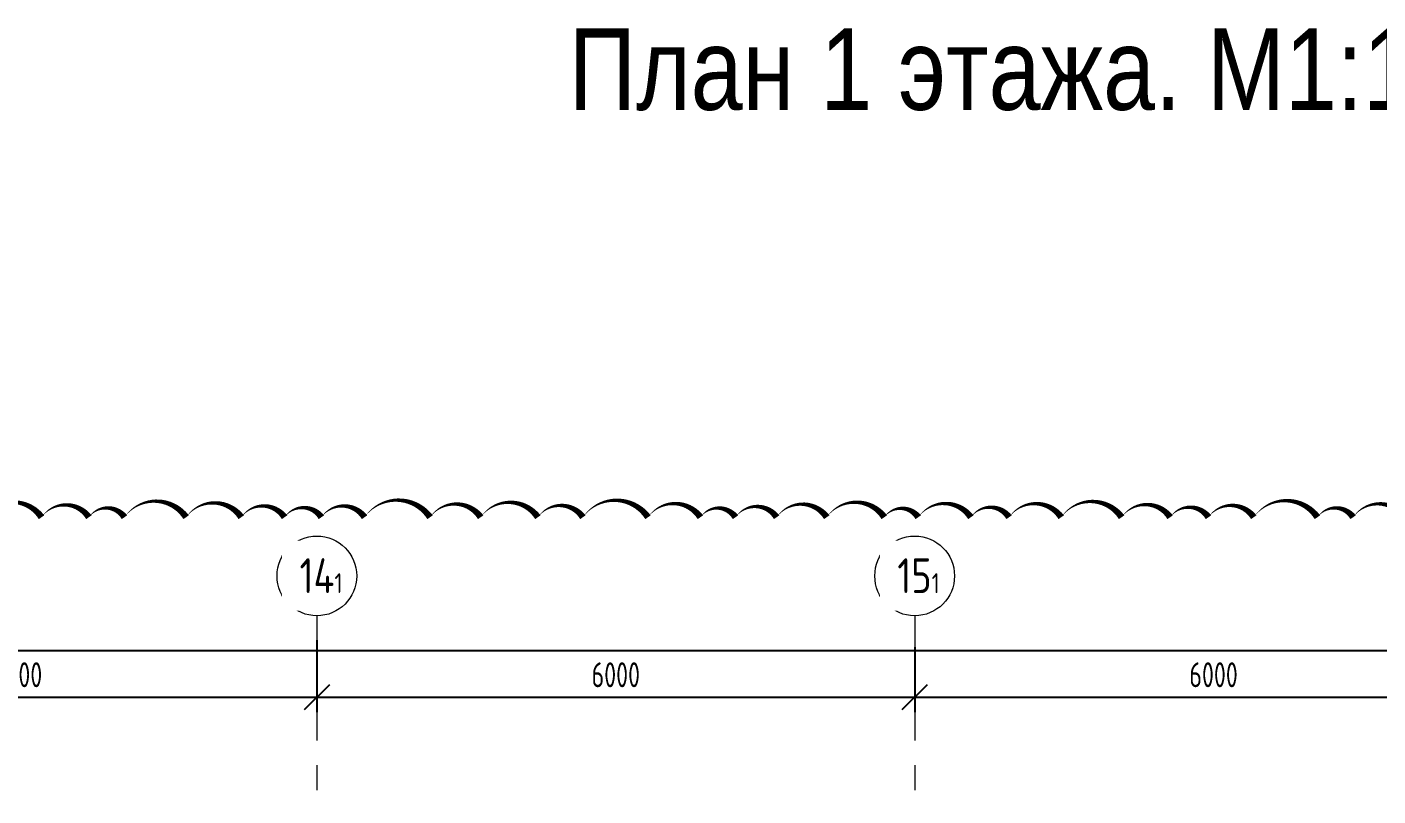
# Model space of a CAD drawing. Header units: millimetres. Extents: x -455656 to 9247092, y 0 to 412358.
# Drawn here: x -173143 to -159584, y 380213 to 387928 of the extents above; entities that cross this region are included whole.
import ezdxf

# ---------------------------------------------------------------- set-up
doc = ezdxf.new("R2010")
doc.units = ezdxf.units.MM
doc.header["$MEASUREMENT"] = 0
doc.header["$PDMODE"] = 3
doc.header["$PDSIZE"] = -4
doc.linetypes.add('CENTER', pattern=[2, 1.25, -0.25, 0.25, -0.25])
doc.layers.get('0').update_dxf_attribs({"color": 250, "lineweight": 9})
doc.layers.get('Defpoints').update_dxf_attribs({"color": 6})
doc.layers.add('подлога', color=250, linetype='Continuous', lineweight=9)
doc.layers.add('Радиаторы', color=250, linetype='Continuous', lineweight=9)
doc.styles.add('Arial', font='ARIALN.TTF')
doc.styles.add('ГОСТ 2.304', font='isocpeur.TTF', dxfattribs={"width": 0.7})
doc.dimstyles.new('СПДС', dxfattribs={"dimscale": 100, "dimtxt": 2.5, "dimasz": 2.5, "dimexe": 1.5, "dimexo": 0, "dimgap": 1, "dimtad": 1, "dimdec": 0, "dimrnd": 1, "dimtxsty": 'ГОСТ 2.304', "dimblk": 'OBLIQUE', "dimcen": 2.5, "dimdle": 1.5, "dimadec": 0, "dimazin": 2, "dimtfac": 0.75, "dimtdec": 0, "dimtmove": 1, "dimatfit": 3, "dimfxl": 1, "dimtolj": 1, "dimarcsym": 1})

# ---------------------------------------------------------------- blocks, each defined once
blk = doc.blocks.new('_Oblique')
at = {"color": 0, "linetype": 'ByBlock', "lineweight": -2}
blk.add_line((-0.5, -0.5), (0.5, 0.5), dxfattribs=at)
blk = doc.blocks.new('*D711')
at = {"layer": 'Defpoints', "color": 0, "lineweight": 30, "ltscale": 100, "transparency": 16777216}
for p in [(-176234, 381740), (-170234, 381777), (-170234, 381204)]:
    blk.add_point(p, dxfattribs=at)
at = {"layer": 'подлога', "color": 0, "lineweight": -2, "ltscale": 100}
for p, q in [((-176234, 381740), (-176234, 381054)), ((-170234, 381777), (-170234, 381054)), ((-176384, 381204), (-170084, 381204))]:
    blk.add_line(p, q, dxfattribs=at)
at = {"layer": 'подлога', "color": 0, "lineweight": -2, "ltscale": 100, "xscale": 250, "yscale": 250, "zscale": 250, "rotation": 180}
blk.add_blockref('_Oblique', (-176234, 381204), dxfattribs=at)
at = {"layer": 'подлога', "color": 0, "lineweight": -2, "ltscale": 100, "xscale": 250, "yscale": 250, "zscale": 250}
blk.add_blockref('_Oblique', (-170234, 381204), dxfattribs=at)
at = {"layer": 'подлога', "color": 0, "ltscale": 100, "insert": (-173234, 381429), "char_height": 250, "attachment_point": 5, "style": 'ГОСТ 2.304'}
blk.add_mtext('\\A1;6000', dxfattribs=at)
blk = doc.blocks.new('*D712')
at = {"layer": 'Defpoints', "color": 0, "lineweight": 30, "ltscale": 100, "transparency": 16777216}
for p in [(-170234, 381777), (-164234, 381706), (-164234, 381204)]:
    blk.add_point(p, dxfattribs=at)
at = {"layer": 'подлога', "color": 0, "lineweight": -2, "ltscale": 100}
for p, q in [((-170234, 381777), (-170234, 381054)), ((-164234, 381706), (-164234, 381054)), ((-170384, 381204), (-164084, 381204))]:
    blk.add_line(p, q, dxfattribs=at)
at = {"layer": 'подлога', "color": 0, "lineweight": -2, "ltscale": 100, "xscale": 250, "yscale": 250, "zscale": 250, "rotation": 180}
blk.add_blockref('_Oblique', (-170234, 381204), dxfattribs=at)
at = {"layer": 'подлога', "color": 0, "lineweight": -2, "ltscale": 100, "xscale": 250, "yscale": 250, "zscale": 250}
blk.add_blockref('_Oblique', (-164234, 381204), dxfattribs=at)
at = {"layer": 'подлога', "color": 0, "ltscale": 100, "insert": (-167234, 381429), "char_height": 250, "attachment_point": 5, "style": 'ГОСТ 2.304'}
blk.add_mtext('\\A1;6000', dxfattribs=at)
blk = doc.blocks.new('*D713')
at = {"layer": 'Defpoints', "color": 0, "lineweight": 30, "ltscale": 100, "transparency": 16777216}
for p in [(-164234, 381706), (-158234, 381705), (-158234, 381204)]:
    blk.add_point(p, dxfattribs=at)
at = {"layer": 'подлога', "color": 0, "lineweight": -2, "ltscale": 100}
for p, q in [((-164234, 381706), (-164234, 381054)), ((-158234, 381705), (-158234, 381054)), ((-164384, 381204), (-158084, 381204))]:
    blk.add_line(p, q, dxfattribs=at)
at = {"layer": 'подлога', "color": 0, "lineweight": -2, "ltscale": 100, "xscale": 250, "yscale": 250, "zscale": 250, "rotation": 180}
blk.add_blockref('_Oblique', (-164234, 381204), dxfattribs=at)
at = {"layer": 'подлога', "color": 0, "lineweight": -2, "ltscale": 100, "xscale": 250, "yscale": 250, "zscale": 250}
blk.add_blockref('_Oblique', (-158234, 381204), dxfattribs=at)
at = {"layer": 'подлога', "color": 0, "ltscale": 100, "insert": (-161234, 381429), "char_height": 250, "attachment_point": 5, "style": 'ГОСТ 2.304'}
blk.add_mtext('\\A1;6000', dxfattribs=at)
blk = doc.blocks.new('*D751')
at = {"layer": 'Defpoints', "color": 0, "lineweight": 30, "ltscale": 100, "transparency": 16777216}
for p in [(-218234, 381671), (-154724, 381671), (-154724, 381671)]:
    blk.add_point(p, dxfattribs=at)
at = {"layer": 'подлога', "color": 0, "lineweight": -2, "ltscale": 100}
for p, q in [((-218234, 381671), (-218234, 381821)), ((-154724, 381671), (-154724, 381821)), ((-218384, 381671), (-154574, 381671))]:
    blk.add_line(p, q, dxfattribs=at)
at = {"layer": 'подлога', "color": 0, "lineweight": -2, "ltscale": 100, "xscale": 250, "yscale": 250, "zscale": 250, "rotation": 180}
blk.add_blockref('_Oblique', (-218234, 381671), dxfattribs=at)
at = {"layer": 'подлога', "color": 0, "lineweight": -2, "ltscale": 100, "xscale": 250, "yscale": 250, "zscale": 250}
blk.add_blockref('_Oblique', (-154724, 381671), dxfattribs=at)
at = {"layer": 'подлога', "color": 0, "ltscale": 100, "insert": (-186479, 381896), "char_height": 250, "attachment_point": 5, "style": 'ГОСТ 2.304'}
blk.add_mtext('\\A1;63510', dxfattribs=at)

msp = doc.modelspace()

# ---------------------------------------------------------------- linework, layer by layer
at = {"layer": 'подлога', "linetype": 'CENTER', "ltscale": 1000}
for p, q in [((-170233.9, 382020.7), (-170233.9, 326288.3)), ((-164233.9, 382020.7), (-164233.9, 325910.1))]:
    msp.add_line(p, q, dxfattribs=at)
at = {"layer": 'подлога', "ltscale": 0.5}
for centre in [(-170233.9, 382420.7), (-164233.9, 382420.7)]:
    msp.add_circle(centre, 400, dxfattribs=at)
at = {"layer": 'Радиаторы', "color": 1, "lineweight": 30}
msp.add_lwpolyline([(-173581.6, 383009.9, 0, 66.7, -0.5205671), (-172997.7, 383009.9, 0, 66.7, -0.5205671), (-172522.3, 383009.9, 0, 66.7, -0.5205671), (-172165.3, 383009.9, 0, 66.7, -0.5205671), (-171546.3, 383009.9, 0, 66.7, -0.5205671), (-170992.9, 383009.9, 0, 66.7, -0.5205671), (-170558.4, 383009.9, 0, 66.7, -0.5205671), (-170188.8, 383009.9, 0, 66.7, -0.5205671), (-169755.8, 383009.9, 0, 66.7, -0.5205671), (-169097.9, 383009.9, 0, 66.7, -0.5205671), (-168589.7, 383009.9, 0, 66.7, -0.5205671), (-168015.9, 383009.9, 0, 66.7, -0.5205671), (-167564.1, 383009.9, 0, 66.7, -0.5205671), (-166910.5, 383009.9, 0, 66.7, -0.5205671), (-166384.5, 383009.9, 0, 66.7, -0.5205671), (-166032.2, 383009.9, 0, 66.7, -0.5205671), (-165619.2, 383009.9, 0, 66.7, -0.5205671), (-165116.4, 383009.9, 0, 66.7, -0.5205671), (-164538.7, 383009.9, 0, 66.7, -0.5205671), (-164198, 383009.9, 0, 66.7, -0.5205671), (-163669.9, 383009.9, 0, 66.7, -0.5205671), (-163286.3, 383009.9, 0, 66.7, -0.5205671), (-162762.9, 383009.9, 0, 66.7, -0.5205671), (-162156.7, 383009.9, 0, 66.7, -0.5205671), (-161669.6, 383009.9, 0, 66.7, -0.5205671), (-161285, 383009.9, 0, 66.7, -0.5205671), (-160830.5, 383009.9, 0, 66.7, -0.5205671), (-160191.3, 383009.9, 0, 66.7, -0.5205671), (-159833.3, 383009.9, 0, 66.7, -0.5205671), (-159317.4, 383009.9, 0, 66.7, -0.5205671)], format="xyseb", dxfattribs=at)

# ---------------------------------------------------------------- texts
at = {"layer": 'подлога', "style": 'Arial'}
msp.add_text('План 1 этажа. М1:100', height=818.828, dxfattribs=at).set_placement((-167705.5, 387097.4))

# ---------------------------------------------------------------- dimensions: what is measured, and where the dimension line sits
at = {"layer": 'подлога', "ltscale": 100}
for base, p1, p2, picture, middle in [((-170233.9, 381204.2), (-176233.9, 381739.8), (-170233.9, 381776.8), '*D711', (-173233.9, 381429.2)), ((-164233.9, 381204.2), (-170233.9, 381776.8), (-164233.9, 381706.1), '*D712', (-167233.9, 381429.2)), ((-158233.9, 381204.2), (-164233.9, 381706.1), (-158233.9, 381705.3), '*D713', (-161233.9, 381429.2))]:
    dim = msp.add_linear_dim(base=base, p1=p1, p2=p2, dimstyle='СПДС', dxfattribs=at)
    dim.commit()
    dim.dimension.update_dxf_attribs({"geometry": picture, "text_midpoint": middle})

# ---------------------------------------------------------------- next in the draw order: texts
at = {"layer": 'подлога', "ltscale": 0.5, "insert": (-170408, 382598.4), "char_height": 350, "width": 123.867, "attachment_point": 1, "line_spacing_factor": 1.149209, "style": 'ГОСТ 2.304', "bg_fill": 2}
msp.add_mtext('{\\W0.8;14\\H0.57143x;1}', dxfattribs=at)
at = {"layer": 'подлога', "insert": (-164408, 382598.4), "char_height": 350, "width": 123.867, "attachment_point": 1, "line_spacing_factor": 1.149209, "style": 'ГОСТ 2.304', "bg_fill": 2}
msp.add_mtext('{\\W0.8;15\\H0.57143x;1}', dxfattribs=at)

# ---------------------------------------------------------------- next in the draw order: dimensions: what is measured, and where the dimension line sits
at = {"layer": 'подлога', "ltscale": 100}
dim = msp.add_linear_dim(base=(-154723.9, 381670.7), p1=(-218233.9, 381670.7), p2=(-154723.9, 381670.7), dimstyle='СПДС', dxfattribs=at)
dim.commit()
dim.dimension.update_dxf_attribs({"geometry": '*D751', "text_midpoint": (-186478.9, 381895.7)})

doc.saveas('drawing.dxf')
